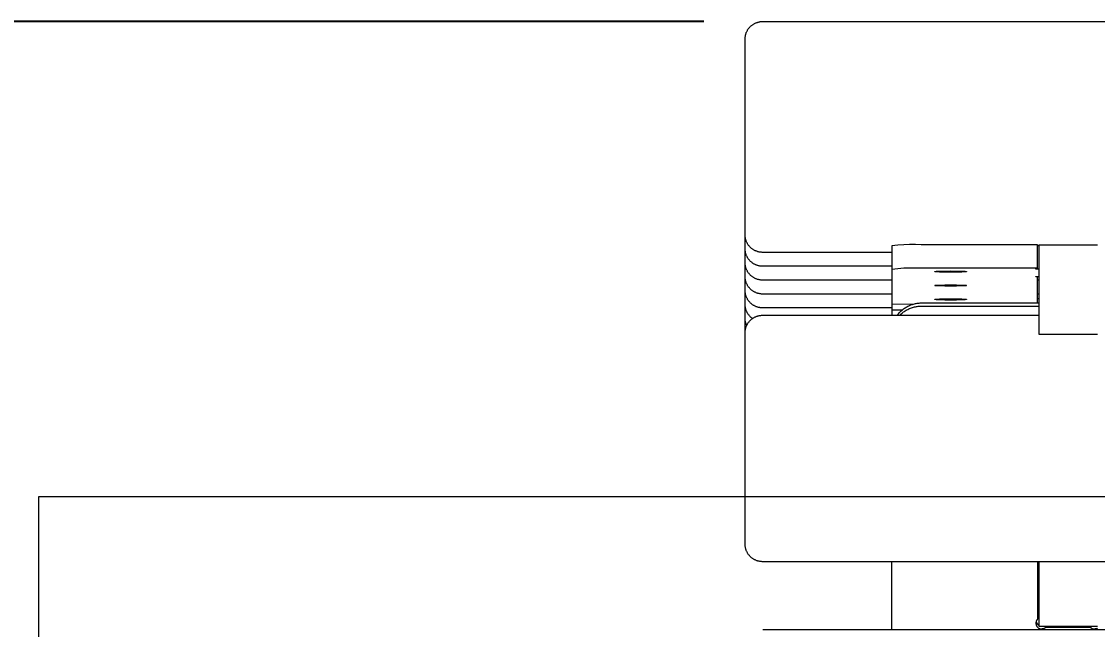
# Model space of a CAD drawing. Header units: millimetres. Extents: x -213 to 4577, y -424 to 2634.
# Drawn here: x 16 to 199.2, y 2530.7 to 2634.2 of the extents above; entities that cross this region are included whole.
import ezdxf

# ---------------------------------------------------------------- set-up
doc = ezdxf.new("R2010")
doc.units = ezdxf.units.MM
doc.layers.add('ZANO_R', color=7, linetype='Continuous', lineweight=0)
doc.layers.add('ZANO_W', color=1, linetype='Continuous', lineweight=0)
doc.styles.add('Arial', font='arial.ttf')
doc.styles.get("Standard").update_dxf_attribs({"font": 'ARIALUNI.TTF'})
doc.dimstyles.new('pl i ang', dxfattribs={"dimtxt": 50, "dimasz": 50, "dimexe": 1.25, "dimexo": 0.625, "dimgap": 10, "dimtad": 1, "dimtoh": 1, "dimtxsty": 'Standard', "dimcen": 2.5, "dimclrd": 1, "dimclre": 1, "dimclrt": 1, "dimadec": 0, "dimazin": 0, "dimtfac": 1, "dimtmove": 0, "dimatfit": 3, "dimfxl": 1, "dimarcsym": 1})

# ---------------------------------------------------------------- blocks, each defined once
blk = doc.blocks.new('*D432')
at = {"layer": 'ZANO_W', "color": 1, "lineweight": -2}
for p, q in [((132.17, 2634.21), (-47.8, 2634.21)), ((-37.8, 2594.21), (-37.8, 2475.17)), ((132.17, 2435.17), (-47.8, 2435.17))]:
    blk.add_line(p, q, dxfattribs=at)
at = {"layer": 'ZANO_W', "color": 1}
for points in [[(-31.14, 2594.21), (-44.47, 2594.21), (-37.8, 2634.21)], [(-44.47, 2475.17), (-31.14, 2475.17), (-37.8, 2435.17)]]:
    blk.add_solid(points, dxfattribs=at)
at = {"layer": 'ZANO_W', "color": 1, "insert": (-68.23, 2534.69), "char_height": 40, "attachment_point": 5, "rotation": 90, "style": 'Arial'}
blk.add_mtext('199', dxfattribs=at)

msp = doc.modelspace()

# ---------------------------------------------------------------- linework, layer by layer
at = {"layer": 'ZANO_R'}
for p, q in [((141.26, 2634.07), (141.36, 2634.1)), ((141.36, 2634.1), (141.46, 2634.13)), ((141.46, 2634.13), (141.56, 2634.15)), ((141.56, 2634.15), (141.66, 2634.17)), ((141.66, 2634.17), (141.76, 2634.19)), ((141.76, 2634.19), (141.87, 2634.2)), ((141.87, 2634.2), (141.97, 2634.21)), ((141.97, 2634.21), (142.07, 2634.21)), ((142.07, 2634.21), (142.17, 2634.21)), ((142.17, 2634.21), (1936.17, 2634.21)), ((139.35, 2632.22), (139.38, 2632.32)), ((139.38, 2632.32), (139.42, 2632.41)), ((139.42, 2632.41), (139.46, 2632.5)), ((139.46, 2632.5), (139.51, 2632.59)), ((139.51, 2632.59), (139.56, 2632.68)), ((139.56, 2632.68), (139.61, 2632.77)), ((139.61, 2632.77), (139.66, 2632.86)), ((139.66, 2632.86), (139.72, 2632.94)), ((139.72, 2632.94), (139.78, 2633.03)), ((139.78, 2633.03), (139.84, 2633.11)), ((139.84, 2633.11), (139.91, 2633.19)), ((139.91, 2633.19), (139.98, 2633.26)), ((139.98, 2633.26), (140.05, 2633.34)), ((140.05, 2633.34), (140.12, 2633.41)), ((140.12, 2633.41), (140.2, 2633.48)), ((140.2, 2633.48), (140.28, 2633.54)), ((140.28, 2633.54), (140.36, 2633.6)), ((140.36, 2633.6), (140.44, 2633.67)), ((140.44, 2633.67), (140.53, 2633.72)), ((140.53, 2633.72), (140.61, 2633.78)), ((140.61, 2633.78), (140.7, 2633.83)), ((140.7, 2633.83), (140.79, 2633.88)), ((140.79, 2633.88), (140.88, 2633.92)), ((140.88, 2633.92), (140.98, 2633.97)), ((140.98, 2633.97), (141.07, 2634.01)), ((141.07, 2634.01), (141.17, 2634.04)), ((141.17, 2634.04), (141.26, 2634.07)), ((139.17, 2631.32), (139.18, 2631.42)), ((139.17, 2631.21), (139.17, 2631.32)), ((139.17, 2599.24), (139.17, 2631.21)), ((139.18, 2631.42), (139.19, 2631.52)), ((139.19, 2631.52), (139.2, 2631.62)), ((139.2, 2631.62), (139.22, 2631.72)), ((139.22, 2631.72), (139.23, 2631.82)), ((139.23, 2631.82), (139.26, 2631.92)), ((139.26, 2631.92), (139.28, 2632.02)), ((139.28, 2632.02), (139.31, 2632.12)), ((139.31, 2632.12), (139.35, 2632.22)), ((139.17, 2597.89), (139.17, 2599.24)), ((139.17, 2596.88), (139.17, 2597.89)), ((139.17, 2597.79), (139.17, 2597.89)), ((139.18, 2597.69), (139.17, 2597.79)), ((139.19, 2597.59), (139.18, 2597.69)), ((139.2, 2597.48), (139.19, 2597.59)), ((139.22, 2597.38), (139.2, 2597.48)), ((139.17, 2595.53), (139.17, 2596.88)), ((139.23, 2597.28), (139.22, 2597.38)), ((139.26, 2597.18), (139.23, 2597.28)), ((139.28, 2597.08), (139.26, 2597.18)), ((139.31, 2596.98), (139.28, 2597.08)), ((139.35, 2596.89), (139.31, 2596.98)), ((139.38, 2596.79), (139.35, 2596.89)), ((139.42, 2596.7), (139.38, 2596.79)), ((139.46, 2596.6), (139.42, 2596.7)), ((139.51, 2596.51), (139.46, 2596.6)), ((139.56, 2596.42), (139.51, 2596.51)), ((139.61, 2596.33), (139.56, 2596.42)), ((139.66, 2596.25), (139.61, 2596.33)), ((139.72, 2596.16), (139.66, 2596.25)), ((139.78, 2596.08), (139.72, 2596.16)), ((139.84, 2596), (139.78, 2596.08)), ((139.91, 2595.92), (139.84, 2596)), ((139.98, 2595.84), (139.91, 2595.92)), ((140.05, 2595.77), (139.98, 2595.84)), ((140.12, 2595.7), (140.05, 2595.77)), ((140.2, 2595.63), (140.12, 2595.7)), ((140.28, 2595.56), (140.2, 2595.63)), ((165.17, 2596.1), (164.17, 2595.99)), ((164.17, 2595.99), (164.17, 2592)), ((166.17, 2596.18), (165.17, 2596.1)), ((167.17, 2596.22), (166.17, 2596.18)), ((168.17, 2596.23), (167.17, 2596.22)), ((169.17, 2596.2), (168.17, 2596.23)), ((188.97, 2596.2), (169.17, 2596.2)), ((188.97, 2592.21), (188.97, 2596.2)), ((189.17, 2596.02), (188.97, 2596.03)), ((189.17, 2596.2), (189.17, 2583.59)), ((189.17, 2596.2), (199.17, 2596.2)), ((139.17, 2594.51), (139.17, 2595.53)), ((139.17, 2595.42), (139.17, 2595.53)), ((139.18, 2595.32), (139.17, 2595.42)), ((139.17, 2593.16), (139.17, 2594.51)), ((139.19, 2595.22), (139.18, 2595.32)), ((139.2, 2595.12), (139.19, 2595.22)), ((139.22, 2595.02), (139.2, 2595.12)), ((139.23, 2594.92), (139.22, 2595.02)), ((139.26, 2594.82), (139.23, 2594.92)), ((139.28, 2594.72), (139.26, 2594.82)), ((139.31, 2594.62), (139.28, 2594.72)), ((139.35, 2594.52), (139.31, 2594.62)), ((139.38, 2594.43), (139.35, 2594.52)), ((139.42, 2594.33), (139.38, 2594.43)), ((139.46, 2594.24), (139.42, 2594.33)), ((139.51, 2594.15), (139.46, 2594.24)), ((139.56, 2594.06), (139.51, 2594.15)), ((139.61, 2593.97), (139.56, 2594.06)), ((139.66, 2593.88), (139.61, 2593.97)), ((139.72, 2593.8), (139.66, 2593.88)), ((139.78, 2593.71), (139.72, 2593.8)), ((140.36, 2595.5), (140.28, 2595.56)), ((140.44, 2595.44), (140.36, 2595.5)), ((140.53, 2595.38), (140.44, 2595.44)), ((140.61, 2595.33), (140.53, 2595.38)), ((140.7, 2595.28), (140.61, 2595.33)), ((140.79, 2595.23), (140.7, 2595.28)), ((140.88, 2595.18), (140.79, 2595.23)), ((140.98, 2595.14), (140.88, 2595.18)), ((141.07, 2595.1), (140.98, 2595.14)), ((141.17, 2595.07), (141.07, 2595.1)), ((141.26, 2595.03), (141.17, 2595.07)), ((141.36, 2595), (141.26, 2595.03)), ((141.46, 2594.98), (141.36, 2595)), ((141.56, 2594.95), (141.46, 2594.98)), ((141.66, 2594.94), (141.56, 2594.95)), ((141.76, 2594.92), (141.66, 2594.94)), ((141.87, 2594.91), (141.76, 2594.92)), ((141.97, 2594.9), (141.87, 2594.91)), ((142.07, 2594.89), (141.97, 2594.9)), ((142.17, 2594.89), (142.07, 2594.89)), ((164.17, 2594.89), (142.17, 2594.89)), ((139.17, 2592.15), (139.17, 2593.16)), ((139.17, 2593.06), (139.17, 2593.16)), ((139.18, 2592.96), (139.17, 2593.06)), ((139.17, 2590.8), (139.17, 2592.15)), ((139.19, 2592.86), (139.18, 2592.96)), ((139.2, 2592.75), (139.19, 2592.86)), ((139.22, 2592.65), (139.2, 2592.75)), ((139.23, 2592.55), (139.22, 2592.65)), ((139.26, 2592.45), (139.23, 2592.55)), ((139.28, 2592.35), (139.26, 2592.45)), ((139.31, 2592.25), (139.28, 2592.35)), ((139.35, 2592.16), (139.31, 2592.25)), ((139.38, 2592.06), (139.35, 2592.16)), ((139.42, 2591.97), (139.38, 2592.06)), ((139.46, 2591.87), (139.42, 2591.97)), ((139.84, 2593.63), (139.78, 2593.71)), ((139.91, 2593.56), (139.84, 2593.63)), ((139.98, 2593.48), (139.91, 2593.56)), ((140.05, 2593.41), (139.98, 2593.48)), ((140.12, 2593.33), (140.05, 2593.41)), ((140.2, 2593.27), (140.12, 2593.33)), ((140.28, 2593.2), (140.2, 2593.27)), ((140.36, 2593.14), (140.28, 2593.2)), ((140.44, 2593.08), (140.36, 2593.14)), ((140.53, 2593.02), (140.44, 2593.08)), ((140.61, 2592.96), (140.53, 2593.02)), ((140.7, 2592.91), (140.61, 2592.96)), ((140.79, 2592.86), (140.7, 2592.91)), ((140.88, 2592.82), (140.79, 2592.86)), ((140.98, 2592.78), (140.88, 2592.82)), ((141.07, 2592.74), (140.98, 2592.78)), ((141.17, 2592.7), (141.07, 2592.74)), ((141.26, 2592.67), (141.17, 2592.7)), ((141.36, 2592.64), (141.26, 2592.67)), ((141.46, 2592.61), (141.36, 2592.64)), ((141.56, 2592.59), (141.46, 2592.61)), ((141.66, 2592.57), (141.56, 2592.59)), ((141.76, 2592.56), (141.66, 2592.57)), ((141.87, 2592.54), (141.76, 2592.56)), ((141.97, 2592.53), (141.87, 2592.54)), ((142.07, 2592.53), (141.97, 2592.53)), ((142.17, 2592.53), (142.07, 2592.53)), ((164.17, 2592.53), (142.17, 2592.53)), ((165.17, 2592.11), (164.17, 2592)), ((164.17, 2592), (164.17, 2586.12)), ((166.17, 2592.18), (165.17, 2592.11)), ((167.17, 2592.22), (166.17, 2592.18)), ((168.17, 2592.23), (167.17, 2592.22)), ((169.17, 2592.21), (168.17, 2592.23)), ((188.97, 2592.21), (169.17, 2592.21)), ((188.68, 2592.05), (188.68, 2592.06)), ((188.68, 2592.06), (188.68, 2592.06)), ((188.68, 2592.06), (188.68, 2592.06)), ((188.68, 2592.06), (188.68, 2592.06)), ((188.68, 2592.06), (188.68, 2592.06)), ((188.68, 2592.06), (188.68, 2592.06)), ((188.68, 2592.06), (188.68, 2592.06)), ((188.68, 2592.06), (188.68, 2592.06)), ((188.68, 2592.06), (188.68, 2592.06)), ((188.68, 2592.06), (188.68, 2592.06)), ((188.68, 2592.06), (188.68, 2592.06)), ((188.68, 2592.06), (188.68, 2592.06)), ((188.68, 2592.06), (188.68, 2592.06)), ((188.68, 2592.06), (188.68, 2592.06)), ((188.68, 2592.06), (188.68, 2592.06)), ((188.68, 2592.06), (188.68, 2592.06)), ((188.68, 2592.06), (188.68, 2592.06)), ((188.68, 2592.06), (188.68, 2592.06)), ((188.68, 2592.06), (188.68, 2592.06)), ((188.68, 2592.06), (188.68, 2592.06)), ((188.68, 2592.06), (188.68, 2592.06)), ((188.68, 2592.06), (188.68, 2592.06)), ((188.68, 2592.06), (188.68, 2592.06)), ((188.68, 2592.06), (188.68, 2592.06)), ((188.68, 2592.06), (188.68, 2592.06)), ((188.68, 2592.06), (188.68, 2592.06)), ((188.68, 2592.06), (188.68, 2592.06)), ((188.68, 2592.06), (188.68, 2592.06)), ((188.68, 2592.06), (188.68, 2592.06)), ((188.68, 2592.06), (188.68, 2592.06)), ((188.68, 2592.06), (188.68, 2592.06)), ((188.68, 2592.06), (188.68, 2592.06)), ((188.68, 2592.06), (188.68, 2592.06)), ((188.68, 2592.06), (188.68, 2592.06)), ((188.68, 2592.06), (188.69, 2592.06)), ((188.69, 2592.05), (188.68, 2592.05)), ((188.69, 2592.06), (188.69, 2592.07)), ((188.69, 2592.07), (188.69, 2592.07)), ((188.69, 2592.07), (188.69, 2592.07)), ((188.69, 2592.07), (188.7, 2592.07)), ((188.69, 2592.06), (188.69, 2592.06)), ((188.7, 2592.05), (188.69, 2592.05)), ((188.69, 2592.05), (188.69, 2592.05)), ((188.69, 2592.05), (188.69, 2592.05)), ((188.69, 2592.05), (188.69, 2592.05)), ((188.69, 2592.05), (188.69, 2592.05)), ((188.7, 2592.07), (188.7, 2592.07)), ((188.7, 2592.07), (188.71, 2592.07)), ((188.71, 2592.05), (188.7, 2592.05)), ((188.7, 2592.05), (188.7, 2592.05)), ((188.71, 2592.07), (188.71, 2592.07)), ((188.71, 2592.07), (188.73, 2592.07)), ((188.73, 2592.05), (188.71, 2592.05)), ((188.71, 2592.05), (188.71, 2592.05)), ((188.73, 2592.07), (188.76, 2592.08)), ((188.76, 2592.04), (188.73, 2592.05)), ((188.76, 2592.08), (188.8, 2592.08)), ((188.8, 2592.04), (188.76, 2592.04)), ((188.8, 2592.08), (188.97, 2592.09)), ((188.97, 2592.03), (188.8, 2592.04)), ((188.97, 2592.09), (188.97, 2592.21)), ((189.17, 2592.02), (188.97, 2592.03)), ((139.17, 2589.78), (139.17, 2590.8)), ((139.17, 2590.7), (139.17, 2590.8)), ((139.18, 2590.59), (139.17, 2590.7)), ((139.19, 2590.49), (139.18, 2590.59)), ((139.2, 2590.39), (139.19, 2590.49)), ((139.22, 2590.29), (139.2, 2590.39)), ((139.23, 2590.19), (139.22, 2590.29)), ((139.26, 2590.09), (139.23, 2590.19)), ((139.51, 2591.78), (139.46, 2591.87)), ((139.56, 2591.69), (139.51, 2591.78)), ((139.61, 2591.6), (139.56, 2591.69)), ((139.66, 2591.52), (139.61, 2591.6)), ((139.72, 2591.43), (139.66, 2591.52)), ((139.78, 2591.35), (139.72, 2591.43)), ((139.84, 2591.27), (139.78, 2591.35)), ((139.91, 2591.19), (139.84, 2591.27)), ((139.98, 2591.11), (139.91, 2591.19)), ((140.05, 2591.04), (139.98, 2591.11)), ((140.12, 2590.97), (140.05, 2591.04)), ((140.2, 2590.9), (140.12, 2590.97)), ((140.28, 2590.84), (140.2, 2590.9)), ((140.36, 2590.77), (140.28, 2590.84)), ((140.44, 2590.71), (140.36, 2590.77)), ((140.53, 2590.65), (140.44, 2590.71)), ((140.61, 2590.6), (140.53, 2590.65)), ((140.7, 2590.55), (140.61, 2590.6)), ((140.79, 2590.5), (140.7, 2590.55)), ((140.88, 2590.45), (140.79, 2590.5)), ((140.98, 2590.41), (140.88, 2590.45)), ((141.07, 2590.37), (140.98, 2590.41)), ((141.17, 2590.34), (141.07, 2590.37)), ((141.26, 2590.3), (141.17, 2590.34)), ((141.36, 2590.27), (141.26, 2590.3)), ((141.46, 2590.25), (141.36, 2590.27)), ((141.56, 2590.23), (141.46, 2590.25)), ((141.66, 2590.21), (141.56, 2590.23)), ((141.76, 2590.19), (141.66, 2590.21)), ((141.87, 2590.18), (141.76, 2590.19)), ((141.97, 2590.17), (141.87, 2590.18)), ((142.07, 2590.16), (141.97, 2590.17)), ((142.17, 2590.16), (142.07, 2590.16)), ((164.17, 2590.16), (142.17, 2590.16)), ((171.47, 2591.61), (171.47, 2591.62)), ((171.47, 2591.62), (171.47, 2591.62)), ((171.47, 2591.62), (171.47, 2591.62)), ((171.47, 2591.62), (171.47, 2591.62)), ((171.47, 2591.62), (171.47, 2591.62)), ((171.47, 2591.62), (171.47, 2591.62)), ((171.47, 2591.62), (171.47, 2591.62)), ((171.47, 2591.62), (171.47, 2591.62)), ((171.47, 2591.62), (171.47, 2591.62)), ((171.47, 2591.62), (171.47, 2591.62)), ((171.47, 2591.62), (171.48, 2591.62)), ((171.48, 2591.61), (171.47, 2591.61)), ((171.47, 2591.61), (171.47, 2591.61)), ((171.47, 2591.61), (171.47, 2591.61)), ((171.47, 2591.61), (171.47, 2591.61)), ((171.47, 2591.61), (171.47, 2591.61)), ((171.47, 2591.61), (171.47, 2591.61)), ((171.47, 2591.61), (171.47, 2591.61)), ((171.48, 2591.62), (171.48, 2591.63)), ((171.48, 2591.63), (171.48, 2591.63)), ((171.48, 2591.63), (171.48, 2591.63)), ((171.48, 2591.63), (171.49, 2591.63)), ((171.48, 2591.62), (171.48, 2591.62)), ((171.48, 2591.62), (171.48, 2591.62)), ((171.48, 2591.62), (171.48, 2591.62)), ((171.48, 2591.62), (171.48, 2591.62)), ((171.48, 2591.62), (171.48, 2591.62)), ((171.48, 2591.6), (171.48, 2591.61)), ((171.48, 2591.61), (171.48, 2591.61)), ((171.48, 2591.61), (171.48, 2591.61)), ((171.48, 2591.61), (171.48, 2591.61)), ((171.48, 2591.61), (171.48, 2591.61)), ((171.48, 2591.61), (171.48, 2591.61)), ((171.48, 2591.61), (171.48, 2591.61)), ((171.48, 2591.61), (171.48, 2591.61)), ((171.49, 2591.6), (171.48, 2591.6)), ((171.49, 2591.63), (171.49, 2591.63)), ((171.49, 2591.63), (171.49, 2591.63)), ((171.49, 2591.63), (171.49, 2591.63)), ((171.49, 2591.63), (171.5, 2591.63)), ((171.5, 2591.6), (171.49, 2591.6)), ((171.49, 2591.6), (171.49, 2591.6)), ((171.49, 2591.6), (171.49, 2591.6)), ((171.49, 2591.6), (171.49, 2591.6)), ((171.5, 2591.63), (171.5, 2591.63)), ((171.5, 2591.63), (171.51, 2591.63)), ((171.51, 2591.6), (171.5, 2591.6)), ((171.5, 2591.6), (171.5, 2591.6)), ((171.51, 2591.63), (171.52, 2591.64)), ((171.52, 2591.6), (171.51, 2591.6)), ((171.52, 2591.64), (171.53, 2591.64)), ((171.53, 2591.59), (171.52, 2591.6)), ((171.53, 2591.64), (171.54, 2591.64)), ((171.54, 2591.59), (171.53, 2591.59)), ((171.54, 2591.64), (171.58, 2591.65)), ((171.58, 2591.58), (171.54, 2591.59)), ((171.58, 2591.65), (171.62, 2591.65)), ((171.62, 2591.58), (171.58, 2591.58)), ((171.62, 2591.65), (171.66, 2591.66)), ((171.66, 2591.57), (171.62, 2591.58)), ((171.66, 2591.66), (171.77, 2591.67)), ((171.77, 2591.56), (171.66, 2591.57)), ((171.77, 2591.67), (171.91, 2591.68)), ((171.91, 2591.55), (171.77, 2591.56)), ((171.91, 2591.68), (172.26, 2591.7)), ((172.26, 2591.54), (171.91, 2591.55)), ((172.26, 2591.7), (173.18, 2591.72)), ((173.18, 2591.51), (172.26, 2591.54)), ((173.18, 2591.72), (174.17, 2591.73)), ((174.17, 2591.5), (173.18, 2591.51)), ((174.17, 2591.73), (175.17, 2591.72)), ((175.17, 2591.51), (174.17, 2591.5)), ((175.17, 2591.72), (176.08, 2591.7)), ((176.08, 2591.54), (175.17, 2591.51)), ((176.08, 2591.7), (176.43, 2591.68)), ((176.43, 2591.55), (176.08, 2591.54)), ((176.43, 2591.68), (176.57, 2591.67)), ((176.57, 2591.56), (176.43, 2591.55)), ((176.57, 2591.67), (176.68, 2591.66)), ((176.68, 2591.57), (176.57, 2591.56)), ((176.68, 2591.66), (176.73, 2591.65)), ((176.73, 2591.58), (176.68, 2591.57)), ((176.73, 2591.65), (176.77, 2591.65)), ((176.77, 2591.58), (176.73, 2591.58)), ((176.77, 2591.65), (176.8, 2591.64)), ((176.8, 2591.59), (176.77, 2591.58)), ((176.8, 2591.64), (176.81, 2591.64)), ((176.81, 2591.59), (176.8, 2591.59)), ((176.81, 2591.64), (176.83, 2591.64)), ((176.83, 2591.6), (176.81, 2591.59)), ((176.83, 2591.64), (176.84, 2591.63)), ((176.84, 2591.6), (176.83, 2591.6)), ((176.84, 2591.63), (176.84, 2591.63)), ((176.84, 2591.63), (176.85, 2591.63)), ((176.85, 2591.6), (176.84, 2591.6)), ((176.84, 2591.6), (176.84, 2591.6)), ((176.85, 2591.63), (176.85, 2591.63)), ((176.85, 2591.63), (176.85, 2591.63)), ((176.85, 2591.63), (176.86, 2591.63)), ((176.86, 2591.6), (176.85, 2591.6)), ((176.85, 2591.6), (176.85, 2591.6)), ((176.85, 2591.6), (176.85, 2591.6)), ((176.86, 2591.63), (176.86, 2591.63)), ((176.86, 2591.63), (176.86, 2591.63)), ((176.86, 2591.63), (176.86, 2591.63)), ((176.86, 2591.63), (176.86, 2591.63)), ((176.86, 2591.63), (176.86, 2591.62)), ((176.86, 2591.62), (176.86, 2591.62)), ((176.86, 2591.62), (176.87, 2591.62)), ((176.87, 2591.61), (176.86, 2591.61)), ((176.86, 2591.61), (176.86, 2591.61)), ((176.86, 2591.61), (176.86, 2591.61)), ((176.86, 2591.61), (176.86, 2591.61)), ((176.86, 2591.61), (176.86, 2591.6)), ((176.86, 2591.6), (176.86, 2591.6)), ((176.86, 2591.6), (176.86, 2591.6)), ((176.87, 2591.62), (176.87, 2591.62)), ((176.87, 2591.62), (176.87, 2591.62)), ((176.87, 2591.62), (176.87, 2591.62)), ((176.87, 2591.62), (176.87, 2591.62)), ((176.87, 2591.62), (176.87, 2591.62)), ((176.87, 2591.62), (176.87, 2591.62)), ((176.87, 2591.62), (176.87, 2591.62)), ((176.87, 2591.62), (176.87, 2591.62)), ((176.87, 2591.62), (176.87, 2591.62)), ((176.87, 2591.62), (176.87, 2591.62)), ((176.87, 2591.62), (176.87, 2591.62)), ((176.87, 2591.62), (176.87, 2591.62)), ((176.87, 2591.62), (176.87, 2591.62)), ((176.87, 2591.62), (176.87, 2591.61)), ((176.87, 2591.61), (176.87, 2591.61)), ((176.87, 2591.61), (176.87, 2591.61)), ((176.87, 2591.61), (176.87, 2591.61)), ((176.87, 2591.61), (176.87, 2591.61)), ((176.87, 2591.61), (176.87, 2591.61)), ((176.87, 2591.61), (176.87, 2591.61)), ((176.87, 2591.61), (176.87, 2591.61)), ((176.87, 2591.61), (176.87, 2591.61)), ((176.87, 2591.61), (176.87, 2591.61)), ((176.87, 2591.61), (176.87, 2591.61)), ((188.69, 2590.75), (188.68, 2590.75)), ((188.68, 2590.75), (188.68, 2590.75)), ((188.68, 2590.75), (188.68, 2590.75)), ((188.68, 2590.75), (188.68, 2590.75)), ((188.68, 2590.75), (188.68, 2590.75)), ((188.68, 2590.75), (188.68, 2590.75)), ((188.68, 2590.75), (188.68, 2590.75)), ((188.68, 2590.75), (188.68, 2590.75)), ((188.68, 2590.75), (188.68, 2590.75)), ((188.68, 2590.75), (188.68, 2590.75)), ((188.68, 2590.75), (188.68, 2590.75)), ((188.68, 2590.75), (188.68, 2590.75)), ((188.68, 2590.75), (188.68, 2590.75)), ((188.68, 2590.75), (188.68, 2590.75)), ((188.68, 2590.75), (188.68, 2590.75)), ((188.68, 2590.75), (188.68, 2590.75)), ((188.68, 2590.75), (188.68, 2590.75)), ((188.68, 2590.75), (188.68, 2590.75)), ((188.68, 2590.75), (188.68, 2590.75)), ((188.68, 2590.75), (188.68, 2590.75)), ((188.68, 2590.75), (188.68, 2590.75)), ((188.68, 2590.75), (188.68, 2590.75)), ((188.68, 2590.75), (188.68, 2590.75)), ((188.68, 2590.75), (188.68, 2590.75)), ((188.68, 2590.75), (188.68, 2590.75)), ((188.68, 2590.75), (188.68, 2590.75)), ((188.68, 2590.75), (188.68, 2590.75)), ((188.68, 2590.75), (188.68, 2590.75)), ((188.68, 2590.75), (188.68, 2590.75)), ((188.68, 2590.75), (188.68, 2590.75)), ((188.68, 2590.75), (188.68, 2590.75)), ((188.68, 2590.75), (188.68, 2590.75)), ((188.68, 2590.75), (188.68, 2590.75)), ((188.68, 2590.75), (188.68, 2590.75)), ((188.68, 2590.75), (188.68, 2590.75)), ((188.68, 2590.75), (188.68, 2590.75)), ((188.68, 2590.75), (188.68, 2590.75)), ((188.68, 2590.75), (188.68, 2590.75)), ((188.68, 2590.75), (188.68, 2590.75)), ((188.68, 2590.75), (188.68, 2590.75)), ((188.68, 2590.75), (188.68, 2590.75)), ((188.68, 2590.75), (188.68, 2590.75)), ((188.68, 2590.75), (188.68, 2590.75)), ((188.68, 2590.75), (188.68, 2590.75)), ((188.68, 2590.75), (188.69, 2590.75)), ((188.69, 2590.75), (188.69, 2590.76)), ((188.69, 2590.76), (188.69, 2590.76)), ((188.69, 2590.76), (188.69, 2590.76)), ((188.69, 2590.76), (188.69, 2590.76)), ((188.69, 2590.76), (188.69, 2590.76)), ((188.69, 2590.76), (188.7, 2590.76)), ((188.69, 2590.74), (188.69, 2590.75)), ((188.7, 2590.74), (188.69, 2590.74)), ((188.69, 2590.74), (188.69, 2590.74)), ((188.69, 2590.74), (188.69, 2590.74)), ((188.69, 2590.74), (188.69, 2590.74)), ((188.69, 2590.74), (188.69, 2590.74)), ((188.7, 2590.76), (188.7, 2590.76)), ((188.7, 2590.76), (188.71, 2590.76)), ((188.71, 2590.74), (188.7, 2590.74)), ((188.71, 2590.76), (188.72, 2590.76)), ((188.72, 2590.74), (188.71, 2590.74)), ((188.72, 2590.76), (188.73, 2590.76)), ((188.74, 2590.74), (188.72, 2590.74)), ((188.73, 2590.76), (188.76, 2590.77)), ((188.77, 2590.73), (188.74, 2590.74)), ((188.76, 2590.77), (189.17, 2590.79)), ((188.8, 2590.73), (188.77, 2590.73)), ((188.88, 2590.72), (188.8, 2590.73)), ((188.97, 2590.72), (188.88, 2590.72)), ((188.97, 2590.72), (188.97, 2590.78)), ((188.97, 2586.27), (188.97, 2590.72)), ((189.17, 2590.16), (188.97, 2590.16)), ((139.17, 2588.43), (139.17, 2589.78)), ((139.17, 2587.42), (139.17, 2588.43)), ((139.17, 2588.33), (139.17, 2588.43)), ((139.18, 2588.23), (139.17, 2588.33)), ((139.28, 2589.99), (139.26, 2590.09)), ((139.31, 2589.89), (139.28, 2589.99)), ((139.35, 2589.79), (139.31, 2589.89)), ((139.38, 2589.7), (139.35, 2589.79)), ((139.42, 2589.6), (139.38, 2589.7)), ((139.46, 2589.51), (139.42, 2589.6)), ((139.51, 2589.42), (139.46, 2589.51)), ((139.56, 2589.33), (139.51, 2589.42)), ((139.61, 2589.24), (139.56, 2589.33)), ((139.66, 2589.15), (139.61, 2589.24)), ((139.72, 2589.07), (139.66, 2589.15)), ((139.78, 2588.98), (139.72, 2589.07)), ((139.84, 2588.9), (139.78, 2588.98)), ((139.91, 2588.83), (139.84, 2588.9)), ((139.98, 2588.75), (139.91, 2588.83)), ((140.05, 2588.68), (139.98, 2588.75)), ((140.12, 2588.61), (140.05, 2588.68)), ((140.2, 2588.54), (140.12, 2588.61)), ((140.28, 2588.47), (140.2, 2588.54)), ((140.36, 2588.41), (140.28, 2588.47)), ((140.44, 2588.35), (140.36, 2588.41)), ((140.53, 2588.29), (140.44, 2588.35)), ((171.47, 2589.25), (171.47, 2589.26)), ((171.47, 2589.26), (171.47, 2589.26)), ((171.47, 2589.26), (171.48, 2589.26)), ((171.48, 2589.25), (171.47, 2589.25)), ((171.47, 2589.25), (171.47, 2589.25)), ((171.47, 2589.25), (171.47, 2589.25)), ((171.47, 2589.25), (171.47, 2589.25)), ((171.47, 2589.25), (171.47, 2589.25)), ((171.47, 2589.25), (171.47, 2589.25)), ((171.47, 2589.25), (171.47, 2589.25)), ((171.47, 2589.25), (171.47, 2589.25)), ((171.47, 2589.25), (171.47, 2589.25)), ((171.47, 2589.25), (171.47, 2589.25)), ((171.47, 2589.25), (171.47, 2589.25)), ((171.47, 2589.25), (171.47, 2589.25)), ((171.47, 2589.25), (171.47, 2589.25)), ((171.47, 2589.25), (171.47, 2589.25)), ((171.47, 2589.25), (171.47, 2589.25)), ((171.48, 2589.26), (171.48, 2589.26)), ((171.48, 2589.26), (171.48, 2589.26)), ((171.48, 2589.26), (171.48, 2589.26)), ((171.48, 2589.26), (171.48, 2589.26)), ((171.48, 2589.26), (171.48, 2589.26)), ((171.48, 2589.26), (171.48, 2589.26)), ((171.48, 2589.26), (171.48, 2589.26)), ((171.48, 2589.26), (171.48, 2589.26)), ((171.48, 2589.26), (171.49, 2589.26)), ((171.48, 2589.24), (171.48, 2589.25)), ((171.49, 2589.24), (171.48, 2589.24)), ((171.48, 2589.24), (171.48, 2589.24)), ((171.48, 2589.24), (171.48, 2589.24)), ((171.48, 2589.24), (171.48, 2589.24)), ((171.48, 2589.24), (171.48, 2589.24)), ((171.48, 2589.24), (171.48, 2589.24)), ((171.48, 2589.24), (171.48, 2589.24)), ((171.48, 2589.24), (171.48, 2589.24)), ((171.49, 2589.26), (171.49, 2589.27)), ((171.49, 2589.27), (171.5, 2589.27)), ((171.49, 2589.26), (171.49, 2589.26)), ((171.49, 2589.26), (171.49, 2589.26)), ((171.5, 2589.24), (171.49, 2589.24)), ((171.49, 2589.24), (171.49, 2589.24)), ((171.49, 2589.24), (171.49, 2589.24)), ((171.49, 2589.24), (171.49, 2589.24)), ((171.5, 2589.27), (171.5, 2589.27)), ((171.5, 2589.27), (171.51, 2589.27)), ((171.5, 2589.23), (171.5, 2589.24)), ((171.51, 2589.23), (171.5, 2589.23)), ((171.51, 2589.27), (171.52, 2589.27)), ((171.52, 2589.23), (171.51, 2589.23)), ((171.52, 2589.27), (171.53, 2589.27)), ((171.53, 2589.23), (171.52, 2589.23)), ((171.53, 2589.27), (171.54, 2589.28)), ((171.54, 2589.23), (171.53, 2589.23)), ((171.54, 2589.28), (171.58, 2589.28)), ((171.58, 2589.22), (171.54, 2589.23)), ((171.58, 2589.28), (171.62, 2589.29)), ((171.62, 2589.21), (171.58, 2589.22)), ((171.62, 2589.29), (171.66, 2589.29)), ((171.66, 2589.21), (171.62, 2589.21)), ((171.66, 2589.29), (171.77, 2589.3)), ((171.77, 2589.2), (171.66, 2589.21)), ((171.77, 2589.3), (171.91, 2589.31)), ((171.91, 2589.19), (171.77, 2589.2)), ((171.91, 2589.31), (172.26, 2589.33)), ((172.26, 2589.17), (171.91, 2589.19)), ((172.26, 2589.33), (173.18, 2589.36)), ((173.18, 2589.15), (172.26, 2589.17)), ((173.18, 2589.36), (174.17, 2589.37)), ((174.17, 2589.14), (173.18, 2589.15)), ((174.17, 2589.37), (175.17, 2589.36)), ((175.17, 2589.15), (174.17, 2589.14)), ((175.17, 2589.36), (176.08, 2589.33)), ((176.08, 2589.17), (175.17, 2589.15)), ((176.08, 2589.33), (176.43, 2589.31)), ((176.43, 2589.19), (176.08, 2589.17)), ((176.43, 2589.31), (176.57, 2589.3)), ((176.57, 2589.2), (176.43, 2589.19)), ((176.57, 2589.3), (176.68, 2589.29)), ((176.68, 2589.21), (176.57, 2589.2)), ((176.68, 2589.29), (176.73, 2589.29)), ((176.73, 2589.21), (176.68, 2589.21)), ((176.73, 2589.29), (176.77, 2589.28)), ((176.77, 2589.22), (176.73, 2589.21)), ((176.77, 2589.28), (176.8, 2589.28)), ((176.8, 2589.23), (176.77, 2589.22)), ((176.8, 2589.28), (176.81, 2589.27)), ((176.81, 2589.23), (176.8, 2589.23)), ((176.81, 2589.27), (176.83, 2589.27)), ((176.83, 2589.23), (176.81, 2589.23)), ((176.83, 2589.27), (176.84, 2589.27)), ((176.84, 2589.23), (176.83, 2589.23)), ((176.84, 2589.27), (176.84, 2589.27)), ((176.84, 2589.27), (176.85, 2589.27)), ((176.85, 2589.24), (176.84, 2589.23)), ((176.84, 2589.23), (176.84, 2589.23)), ((176.85, 2589.27), (176.85, 2589.27)), ((176.85, 2589.27), (176.85, 2589.26)), ((176.85, 2589.26), (176.86, 2589.26)), ((176.86, 2589.24), (176.85, 2589.24)), ((176.85, 2589.24), (176.85, 2589.24)), ((176.85, 2589.24), (176.85, 2589.24)), ((176.86, 2589.26), (176.86, 2589.26)), ((176.86, 2589.26), (176.86, 2589.26)), ((176.86, 2589.26), (176.86, 2589.26)), ((176.86, 2589.26), (176.86, 2589.26)), ((176.86, 2589.26), (176.86, 2589.26)), ((176.86, 2589.26), (176.86, 2589.26)), ((176.86, 2589.26), (176.87, 2589.26)), ((176.87, 2589.24), (176.86, 2589.24)), ((176.86, 2589.24), (176.86, 2589.24)), ((176.86, 2589.24), (176.86, 2589.24)), ((176.86, 2589.24), (176.86, 2589.24)), ((176.86, 2589.24), (176.86, 2589.24)), ((176.86, 2589.24), (176.86, 2589.24)), ((176.86, 2589.24), (176.86, 2589.24)), ((176.87, 2589.26), (176.87, 2589.26)), ((176.87, 2589.26), (176.87, 2589.26)), ((176.87, 2589.26), (176.87, 2589.26)), ((176.87, 2589.26), (176.87, 2589.26)), ((176.87, 2589.26), (176.87, 2589.26)), ((176.87, 2589.26), (176.87, 2589.25)), ((176.87, 2589.25), (176.87, 2589.25)), ((176.87, 2589.25), (176.87, 2589.25)), ((176.87, 2589.25), (176.87, 2589.25)), ((176.87, 2589.25), (176.87, 2589.25)), ((176.87, 2589.25), (176.87, 2589.25)), ((176.87, 2589.25), (176.87, 2589.25)), ((176.87, 2589.25), (176.87, 2589.25)), ((176.87, 2589.25), (176.87, 2589.25)), ((176.87, 2589.25), (176.87, 2589.25)), ((176.87, 2589.25), (176.87, 2589.25)), ((176.87, 2589.25), (176.87, 2589.25)), ((176.87, 2589.25), (176.87, 2589.25)), ((176.87, 2589.25), (176.87, 2589.25)), ((176.87, 2589.25), (176.87, 2589.25)), ((176.87, 2589.25), (176.87, 2589.25)), ((176.87, 2589.25), (176.87, 2589.24)), ((176.87, 2589.24), (176.87, 2589.24)), ((176.87, 2589.24), (176.87, 2589.24)), ((139.17, 2586.07), (139.17, 2587.42)), ((139.19, 2588.13), (139.18, 2588.23)), ((139.2, 2588.02), (139.19, 2588.13)), ((139.22, 2587.92), (139.2, 2588.02)), ((139.23, 2587.82), (139.22, 2587.92)), ((139.26, 2587.72), (139.23, 2587.82)), ((139.28, 2587.62), (139.26, 2587.72)), ((139.31, 2587.53), (139.28, 2587.62)), ((139.35, 2587.43), (139.31, 2587.53)), ((139.38, 2587.33), (139.35, 2587.43)), ((139.42, 2587.24), (139.38, 2587.33)), ((139.46, 2587.14), (139.42, 2587.24)), ((139.51, 2587.05), (139.46, 2587.14)), ((139.56, 2586.96), (139.51, 2587.05)), ((139.61, 2586.87), (139.56, 2586.96)), ((139.66, 2586.79), (139.61, 2586.87)), ((139.72, 2586.7), (139.66, 2586.79)), ((139.78, 2586.62), (139.72, 2586.7)), ((139.84, 2586.54), (139.78, 2586.62)), ((139.91, 2586.46), (139.84, 2586.54)), ((140.61, 2588.23), (140.53, 2588.29)), ((140.7, 2588.18), (140.61, 2588.23)), ((140.79, 2588.13), (140.7, 2588.18)), ((140.88, 2588.09), (140.79, 2588.13)), ((140.98, 2588.05), (140.88, 2588.09)), ((141.07, 2588.01), (140.98, 2588.05)), ((141.17, 2587.97), (141.07, 2588.01)), ((141.26, 2587.94), (141.17, 2587.97)), ((141.36, 2587.91), (141.26, 2587.94)), ((141.46, 2587.88), (141.36, 2587.91)), ((141.56, 2587.86), (141.46, 2587.88)), ((141.66, 2587.84), (141.56, 2587.86)), ((141.76, 2587.83), (141.66, 2587.84)), ((141.87, 2587.81), (141.76, 2587.83)), ((141.97, 2587.8), (141.87, 2587.81)), ((142.07, 2587.8), (141.97, 2587.8)), ((142.17, 2587.8), (142.07, 2587.8)), ((164.17, 2587.8), (142.17, 2587.8)), ((171.47, 2586.88), (171.47, 2586.89)), ((171.47, 2586.89), (171.47, 2586.89)), ((171.47, 2586.89), (171.47, 2586.89)), ((171.47, 2586.89), (171.47, 2586.89)), ((171.47, 2586.89), (171.47, 2586.89)), ((171.47, 2586.89), (171.47, 2586.89)), ((171.47, 2586.89), (171.47, 2586.89)), ((171.47, 2586.89), (171.47, 2586.89)), ((171.47, 2586.89), (171.47, 2586.89)), ((171.47, 2586.89), (171.47, 2586.89)), ((171.47, 2586.89), (171.47, 2586.89)), ((171.47, 2586.89), (171.48, 2586.89)), ((171.48, 2586.88), (171.47, 2586.88)), ((171.47, 2586.88), (171.47, 2586.88)), ((171.47, 2586.88), (171.47, 2586.88)), ((171.47, 2586.88), (171.47, 2586.88)), ((171.47, 2586.88), (171.47, 2586.88)), ((171.47, 2586.88), (171.47, 2586.88)), ((171.48, 2586.89), (171.48, 2586.9)), ((171.48, 2586.9), (171.48, 2586.9)), ((171.48, 2586.9), (171.48, 2586.9)), ((171.48, 2586.9), (171.48, 2586.9)), ((171.48, 2586.9), (171.49, 2586.9)), ((171.48, 2586.89), (171.48, 2586.89)), ((171.48, 2586.89), (171.48, 2586.89)), ((171.48, 2586.89), (171.48, 2586.89)), ((171.48, 2586.89), (171.48, 2586.89)), ((171.49, 2586.87), (171.48, 2586.88)), ((171.48, 2586.88), (171.48, 2586.88)), ((171.48, 2586.88), (171.48, 2586.88)), ((171.48, 2586.88), (171.48, 2586.88)), ((171.48, 2586.88), (171.48, 2586.88)), ((171.48, 2586.88), (171.48, 2586.88)), ((171.48, 2586.88), (171.48, 2586.88)), ((171.48, 2586.88), (171.48, 2586.88)), ((171.48, 2586.88), (171.48, 2586.88)), ((171.49, 2586.9), (171.49, 2586.9)), ((171.49, 2586.9), (171.49, 2586.9)), ((171.49, 2586.9), (171.49, 2586.9)), ((171.49, 2586.9), (171.5, 2586.9)), ((171.5, 2586.87), (171.49, 2586.87)), ((171.49, 2586.87), (171.49, 2586.87)), ((171.49, 2586.87), (171.49, 2586.87)), ((171.49, 2586.87), (171.49, 2586.87)), ((171.5, 2586.9), (171.5, 2586.9)), ((171.5, 2586.9), (171.51, 2586.9)), ((171.51, 2586.87), (171.5, 2586.87)), ((171.5, 2586.87), (171.5, 2586.87)), ((171.51, 2586.9), (171.52, 2586.91)), ((171.52, 2586.87), (171.51, 2586.87)), ((171.52, 2586.91), (171.53, 2586.91)), ((171.53, 2586.86), (171.52, 2586.87)), ((171.53, 2586.91), (171.54, 2586.91)), ((171.54, 2586.86), (171.53, 2586.86)), ((171.54, 2586.91), (171.58, 2586.92)), ((171.58, 2586.85), (171.54, 2586.86)), ((171.58, 2586.92), (171.62, 2586.92)), ((171.62, 2586.85), (171.58, 2586.85)), ((171.62, 2586.92), (171.66, 2586.93)), ((171.66, 2586.84), (171.62, 2586.85)), ((171.66, 2586.93), (171.77, 2586.94)), ((171.77, 2586.83), (171.66, 2586.84)), ((171.77, 2586.94), (171.91, 2586.95)), ((171.91, 2586.82), (171.77, 2586.83)), ((171.91, 2586.95), (172.26, 2586.97)), ((172.26, 2586.81), (171.91, 2586.82)), ((172.26, 2586.97), (173.18, 2586.99)), ((173.18, 2586.78), (172.26, 2586.81)), ((173.18, 2586.99), (174.17, 2587)), ((174.17, 2586.77), (173.18, 2586.78)), ((174.17, 2587), (175.17, 2586.99)), ((175.17, 2586.78), (174.17, 2586.77)), ((175.17, 2586.99), (176.08, 2586.97)), ((176.08, 2586.81), (175.17, 2586.78)), ((176.08, 2586.97), (176.43, 2586.95)), ((176.43, 2586.82), (176.08, 2586.81)), ((176.43, 2586.95), (176.57, 2586.94)), ((176.57, 2586.83), (176.43, 2586.82)), ((176.57, 2586.94), (176.68, 2586.93)), ((176.68, 2586.84), (176.57, 2586.83)), ((176.68, 2586.93), (176.73, 2586.92)), ((176.73, 2586.85), (176.68, 2586.84)), ((176.73, 2586.92), (176.77, 2586.92)), ((176.77, 2586.85), (176.73, 2586.85)), ((176.77, 2586.92), (176.8, 2586.91)), ((176.8, 2586.86), (176.77, 2586.85)), ((176.8, 2586.91), (176.81, 2586.91)), ((176.81, 2586.86), (176.8, 2586.86)), ((176.81, 2586.91), (176.83, 2586.91)), ((176.83, 2586.87), (176.81, 2586.86)), ((176.83, 2586.91), (176.84, 2586.9)), ((176.84, 2586.87), (176.83, 2586.87)), ((176.84, 2586.9), (176.84, 2586.9)), ((176.84, 2586.9), (176.85, 2586.9)), ((176.85, 2586.87), (176.84, 2586.87)), ((176.84, 2586.87), (176.84, 2586.87)), ((176.85, 2586.9), (176.85, 2586.9)), ((176.85, 2586.9), (176.85, 2586.9)), ((176.85, 2586.9), (176.86, 2586.9)), ((176.86, 2586.87), (176.85, 2586.87)), ((176.85, 2586.87), (176.85, 2586.87)), ((176.85, 2586.87), (176.85, 2586.87)), ((176.86, 2586.9), (176.86, 2586.9)), ((176.86, 2586.9), (176.86, 2586.9)), ((176.86, 2586.9), (176.86, 2586.9)), ((176.86, 2586.9), (176.86, 2586.9)), ((176.86, 2586.9), (176.86, 2586.9)), ((176.86, 2586.9), (176.86, 2586.89)), ((176.86, 2586.89), (176.87, 2586.89)), ((176.87, 2586.88), (176.86, 2586.88)), ((176.86, 2586.88), (176.86, 2586.88)), ((176.86, 2586.88), (176.86, 2586.88)), ((176.86, 2586.88), (176.86, 2586.88)), ((176.86, 2586.88), (176.86, 2586.88)), ((176.86, 2586.88), (176.86, 2586.87)), ((176.86, 2586.87), (176.86, 2586.87)), ((176.87, 2586.89), (176.87, 2586.89)), ((176.87, 2586.89), (176.87, 2586.89)), ((176.87, 2586.89), (176.87, 2586.89)), ((176.87, 2586.89), (176.87, 2586.89)), ((176.87, 2586.89), (176.87, 2586.89)), ((176.87, 2586.89), (176.87, 2586.89)), ((176.87, 2586.89), (176.87, 2586.89)), ((176.87, 2586.89), (176.87, 2586.89)), ((176.87, 2586.89), (176.87, 2586.89)), ((176.87, 2586.89), (176.87, 2586.89)), ((176.87, 2586.89), (176.87, 2586.89)), ((176.87, 2586.89), (176.87, 2586.89)), ((176.87, 2586.89), (176.87, 2586.89)), ((176.87, 2586.89), (176.87, 2586.89)), ((176.87, 2586.89), (176.87, 2586.88)), ((176.87, 2586.88), (176.87, 2586.88)), ((176.87, 2586.88), (176.87, 2586.88)), ((176.87, 2586.88), (176.87, 2586.88)), ((176.87, 2586.88), (176.87, 2586.88)), ((176.87, 2586.88), (176.87, 2586.88)), ((176.87, 2586.88), (176.87, 2586.88)), ((176.87, 2586.88), (176.87, 2586.88)), ((176.87, 2586.88), (176.87, 2586.88)), ((176.87, 2586.88), (176.87, 2586.88)), ((189.17, 2587.8), (188.97, 2587.8)), ((189.17, 2586.98), (188.97, 2586.99)), ((139.17, 2585.05), (139.17, 2586.07)), ((139.17, 2585.97), (139.17, 2586.07)), ((139.18, 2585.86), (139.17, 2585.97)), ((139.17, 2583.7), (139.17, 2585.05)), ((139.19, 2585.76), (139.18, 2585.86)), ((139.2, 2585.66), (139.19, 2585.76)), ((139.22, 2585.56), (139.2, 2585.66)), ((139.23, 2585.46), (139.22, 2585.56)), ((139.26, 2585.36), (139.23, 2585.46)), ((139.28, 2585.26), (139.26, 2585.36)), ((139.31, 2585.16), (139.28, 2585.26)), ((139.34, 2585.07), (139.31, 2585.16)), ((139.38, 2584.97), (139.34, 2585.07)), ((139.42, 2584.88), (139.38, 2584.97)), ((139.46, 2584.78), (139.42, 2584.88)), ((139.51, 2584.69), (139.46, 2584.78)), ((139.55, 2584.6), (139.51, 2584.69)), ((139.98, 2586.39), (139.91, 2586.46)), ((140.05, 2586.31), (139.98, 2586.39)), ((140.12, 2586.24), (140.05, 2586.31)), ((140.2, 2586.17), (140.12, 2586.24)), ((140.28, 2586.11), (140.2, 2586.17)), ((140.36, 2586.04), (140.28, 2586.11)), ((140.44, 2585.98), (140.36, 2586.04)), ((140.53, 2585.92), (140.44, 2585.98)), ((140.61, 2585.87), (140.53, 2585.92)), ((140.7, 2585.82), (140.61, 2585.87)), ((140.79, 2585.77), (140.7, 2585.82)), ((140.88, 2585.72), (140.79, 2585.77)), ((140.98, 2585.68), (140.88, 2585.72)), ((141.07, 2585.64), (140.98, 2585.68)), ((141.17, 2585.61), (141.07, 2585.64)), ((141.26, 2585.57), (141.17, 2585.61)), ((141.36, 2585.54), (141.26, 2585.57)), ((141.46, 2585.52), (141.36, 2585.54)), ((141.56, 2585.5), (141.46, 2585.52)), ((141.66, 2585.48), (141.56, 2585.5)), ((141.76, 2585.46), (141.66, 2585.48)), ((141.87, 2585.45), (141.76, 2585.46)), ((141.97, 2585.44), (141.87, 2585.45)), ((142.07, 2585.43), (141.97, 2585.44)), ((142.17, 2585.43), (142.07, 2585.43)), ((164.17, 2585.43), (142.17, 2585.43)), ((164.17, 2586.12), (164.17, 2585.06)), ((164.17, 2586.12), (167.78, 2586.08)), ((165.91, 2585.07), (164.17, 2585.06)), ((164.17, 2585.06), (164.17, 2584.18)), ((165.41, 2584.58), (165.52, 2584.71)), ((165.52, 2584.71), (165.64, 2584.83)), ((165.64, 2584.83), (165.76, 2584.94)), ((165.76, 2584.94), (165.89, 2585.06)), ((165.89, 2585.06), (166.02, 2585.17)), ((165.9, 2584.53), (166.03, 2584.64)), ((166.02, 2585.17), (166.16, 2585.27)), ((166.03, 2584.64), (166.16, 2584.74)), ((166.16, 2585.27), (166.29, 2585.37)), ((166.16, 2584.74), (166.3, 2584.84)), ((166.29, 2585.37), (166.44, 2585.47)), ((166.3, 2584.84), (166.44, 2584.94)), ((166.44, 2585.47), (166.58, 2585.56)), ((166.44, 2584.94), (166.58, 2585.03)), ((166.58, 2585.56), (166.73, 2585.64)), ((166.58, 2585.03), (166.73, 2585.11)), ((166.73, 2585.64), (166.88, 2585.72)), ((166.73, 2585.11), (166.88, 2585.19)), ((166.88, 2585.72), (167.03, 2585.8)), ((166.88, 2585.19), (167.03, 2585.27)), ((167.03, 2585.8), (167.18, 2585.87)), ((167.03, 2585.27), (167.19, 2585.34)), ((167.18, 2585.87), (167.34, 2585.93)), ((167.19, 2585.34), (167.35, 2585.4)), ((167.34, 2585.93), (167.5, 2585.99)), ((167.35, 2585.4), (167.51, 2585.46)), ((167.5, 2585.99), (167.66, 2586.04)), ((167.51, 2585.46), (167.67, 2585.51)), ((167.66, 2586.04), (167.83, 2586.09)), ((167.67, 2585.51), (167.83, 2585.56)), ((167.83, 2586.09), (167.99, 2586.14)), ((167.83, 2585.56), (167.99, 2585.6)), ((167.99, 2586.14), (168.16, 2586.17)), ((167.99, 2585.6), (168.16, 2585.64)), ((168.16, 2586.17), (168.32, 2586.2)), ((168.16, 2585.64), (168.33, 2585.67)), ((168.32, 2586.2), (168.49, 2586.23)), ((168.33, 2585.67), (168.49, 2585.7)), ((168.49, 2586.23), (168.66, 2586.25)), ((168.49, 2585.7), (168.66, 2585.72)), ((168.66, 2586.25), (168.83, 2586.26)), ((168.66, 2585.72), (168.83, 2585.73)), ((168.83, 2586.26), (169, 2586.27)), ((168.83, 2585.73), (169, 2585.74)), ((169, 2586.27), (169.17, 2586.27)), ((169, 2585.74), (169.17, 2585.74)), ((169.17, 2586.27), (189.17, 2586.27)), ((169.17, 2585.74), (189.17, 2585.74)), ((139.17, 2582.69), (139.17, 2583.7)), ((139.17, 2583.6), (139.17, 2583.7)), ((139.18, 2583.5), (139.17, 2583.6)), ((139.19, 2583.4), (139.18, 2583.5)), ((139.2, 2583.3), (139.19, 2583.4)), ((139.21, 2583.2), (139.2, 2583.3)), ((139.23, 2583.11), (139.21, 2583.2)), ((139.25, 2583.01), (139.23, 2583.11)), ((139.28, 2582.91), (139.25, 2583.01)), ((139.31, 2582.82), (139.28, 2582.91)), ((139.34, 2582.72), (139.31, 2582.82)), ((139.6, 2584.52), (139.55, 2584.6)), ((139.66, 2584.43), (139.6, 2584.52)), ((139.61, 2582.74), (139.66, 2582.83)), ((139.72, 2584.34), (139.66, 2584.43)), ((139.66, 2582.83), (139.72, 2582.91)), ((139.78, 2584.26), (139.72, 2584.34)), ((139.72, 2582.91), (139.78, 2582.99)), ((139.84, 2584.18), (139.78, 2584.26)), ((139.78, 2582.99), (139.84, 2583.07)), ((139.9, 2584.1), (139.84, 2584.18)), ((139.84, 2583.07), (139.91, 2583.15)), ((139.97, 2584.03), (139.9, 2584.1)), ((139.91, 2583.15), (139.98, 2583.23)), ((140.04, 2583.95), (139.97, 2584.03)), ((139.98, 2583.23), (140.05, 2583.3)), ((140.12, 2583.88), (140.04, 2583.95)), ((140.05, 2583.3), (140.12, 2583.37)), ((140.19, 2583.81), (140.12, 2583.88)), ((140.12, 2583.37), (140.2, 2583.44)), ((140.27, 2583.75), (140.19, 2583.81)), ((140.2, 2583.44), (140.28, 2583.51)), ((140.35, 2583.68), (140.27, 2583.75)), ((140.28, 2583.51), (140.36, 2583.57)), ((140.43, 2583.62), (140.35, 2583.68)), ((140.36, 2583.57), (140.44, 2583.63)), ((140.44, 2583.63), (140.53, 2583.69)), ((140.53, 2583.69), (140.61, 2583.74)), ((140.61, 2583.74), (140.7, 2583.8)), ((140.7, 2583.8), (140.79, 2583.84)), ((140.79, 2583.84), (140.88, 2583.89)), ((140.88, 2583.89), (140.98, 2583.93)), ((140.98, 2583.93), (141.07, 2583.97)), ((141.07, 2583.97), (141.17, 2584.01)), ((141.17, 2584.01), (141.26, 2584.04)), ((141.26, 2584.04), (141.36, 2584.07)), ((141.36, 2584.07), (141.46, 2584.1)), ((141.46, 2584.1), (141.56, 2584.12)), ((141.56, 2584.12), (141.66, 2584.14)), ((141.66, 2584.14), (141.76, 2584.15)), ((141.76, 2584.15), (141.87, 2584.16)), ((141.87, 2584.16), (141.97, 2584.17)), ((141.97, 2584.17), (142.07, 2584.18)), ((142.07, 2584.18), (142.17, 2584.18)), ((142.17, 2584.18), (189.17, 2584.18)), ((165.09, 2584.18), (165.19, 2584.32)), ((165.19, 2584.32), (165.3, 2584.45)), ((165.3, 2584.45), (165.41, 2584.58)), ((165.53, 2584.18), (165.65, 2584.3)), ((165.65, 2584.3), (165.77, 2584.42)), ((165.77, 2584.42), (165.9, 2584.53)), ((189.17, 2583.59), (189.17, 2580.98)), ((139.17, 2581.34), (139.17, 2582.69)), ((139.17, 2581.28), (139.18, 2581.39)), ((139.17, 2581.26), (139.17, 2581.34)), ((139.17, 2581.18), (139.17, 2581.28)), ((139.17, 2576.93), (139.17, 2581.18)), ((139.18, 2581.39), (139.19, 2581.49)), ((139.19, 2581.49), (139.2, 2581.59)), ((139.2, 2581.59), (139.22, 2581.69)), ((139.22, 2581.69), (139.23, 2581.79)), ((139.23, 2581.79), (139.26, 2581.89)), ((139.26, 2581.89), (139.28, 2581.99)), ((139.28, 2581.99), (139.31, 2582.09)), ((139.31, 2582.09), (139.35, 2582.19)), ((139.37, 2582.63), (139.34, 2582.72)), ((139.35, 2582.19), (139.38, 2582.28)), ((139.41, 2582.53), (139.37, 2582.63)), ((139.38, 2582.28), (139.42, 2582.38)), ((139.45, 2582.44), (139.41, 2582.53)), ((139.42, 2582.38), (139.46, 2582.47)), ((139.46, 2582.47), (139.51, 2582.56)), ((139.51, 2582.56), (139.56, 2582.65)), ((139.56, 2582.65), (139.61, 2582.74)), ((189.17, 2580.98), (199.17, 2580.98)), ((139.17, 2545.21), (139.17, 2576.93)), ((139.17, 2553.33), (1939.17, 2553.33)), ((139.17, 2545.11), (139.17, 2545.21)), ((139.18, 2545), (139.17, 2545.11)), ((139.19, 2544.9), (139.18, 2545)), ((139.2, 2544.8), (139.19, 2544.9)), ((139.22, 2544.7), (139.2, 2544.8)), ((139.23, 2544.6), (139.22, 2544.7)), ((139.26, 2544.5), (139.23, 2544.6)), ((139.28, 2544.4), (139.26, 2544.5)), ((139.31, 2544.3), (139.28, 2544.4)), ((139.35, 2544.2), (139.31, 2544.3)), ((139.38, 2544.11), (139.35, 2544.2)), ((139.42, 2544.01), (139.38, 2544.11)), ((139.46, 2543.92), (139.42, 2544.01)), ((139.51, 2543.83), (139.46, 2543.92)), ((139.56, 2543.74), (139.51, 2543.83)), ((139.61, 2543.65), (139.56, 2543.74)), ((139.66, 2543.56), (139.61, 2543.65)), ((139.72, 2543.48), (139.66, 2543.56)), ((139.78, 2543.4), (139.72, 2543.48)), ((139.84, 2543.32), (139.78, 2543.4)), ((139.91, 2543.24), (139.84, 2543.32)), ((139.98, 2543.16), (139.91, 2543.24)), ((140.05, 2543.09), (139.98, 2543.16)), ((140.12, 2543.02), (140.05, 2543.09)), ((140.2, 2542.95), (140.12, 2543.02)), ((140.28, 2542.88), (140.2, 2542.95)), ((140.36, 2542.82), (140.28, 2542.88)), ((140.44, 2542.76), (140.36, 2542.82)), ((140.53, 2542.7), (140.44, 2542.76)), ((140.61, 2542.65), (140.53, 2542.7)), ((140.7, 2542.59), (140.61, 2542.65)), ((140.79, 2542.55), (140.7, 2542.59)), ((140.88, 2542.5), (140.79, 2542.55)), ((140.98, 2542.46), (140.88, 2542.5)), ((141.07, 2542.42), (140.98, 2542.46)), ((141.17, 2542.38), (141.07, 2542.42)), ((141.26, 2542.35), (141.17, 2542.38)), ((141.36, 2542.32), (141.26, 2542.35)), ((141.46, 2542.29), (141.36, 2542.32)), ((141.56, 2542.27), (141.46, 2542.29)), ((141.66, 2542.25), (141.56, 2542.27)), ((141.76, 2542.24), (141.66, 2542.25)), ((141.87, 2542.23), (141.76, 2542.24)), ((141.97, 2542.22), (141.87, 2542.23)), ((142.07, 2542.21), (141.97, 2542.22)), ((142.17, 2542.21), (142.07, 2542.21)), ((1936.17, 2542.21), (142.17, 2542.21)), ((164.17, 2530.66), (164.17, 2542.21)), ((188.97, 2542.21), (188.97, 2532.43)), ((189.17, 2542.21), (189.17, 2541.36)), ((189.17, 2541.36), (189.17, 2533.83)), ((189.17, 2533.83), (189.17, 2531.23)), ((188.69, 2531.86), (188.68, 2531.82)), ((188.68, 2531.82), (188.68, 2531.79)), ((188.68, 2531.79), (188.68, 2531.75)), ((188.68, 2531.75), (188.68, 2531.72)), ((188.68, 2531.72), (188.68, 2531.69)), ((188.68, 2531.69), (188.68, 2531.65)), ((188.68, 2531.65), (188.69, 2531.62)), ((188.7, 2531.93), (188.69, 2531.89)), ((188.69, 2531.89), (188.69, 2531.86)), ((188.69, 2531.62), (188.69, 2531.58)), ((188.69, 2531.58), (188.7, 2531.55)), ((188.71, 2531.96), (188.7, 2531.93)), ((188.7, 2531.55), (188.7, 2531.52)), ((188.72, 2532.03), (188.71, 2531.99)), ((188.71, 2531.99), (188.71, 2531.96)), ((188.74, 2532.06), (188.72, 2532.03)), ((188.72, 2532), (188.73, 2531.97)), ((188.73, 2531.97), (188.74, 2531.94)), ((188.75, 2532.09), (188.74, 2532.06)), ((188.74, 2531.94), (188.75, 2531.91)), ((188.76, 2532.12), (188.75, 2532.09)), ((188.75, 2531.91), (188.76, 2531.88)), ((188.77, 2532.15), (188.76, 2532.12)), ((188.76, 2531.88), (188.77, 2531.84)), ((188.79, 2532.19), (188.77, 2532.15)), ((188.77, 2531.84), (188.79, 2531.82)), ((188.81, 2532.22), (188.79, 2532.19)), ((188.79, 2531.82), (188.8, 2531.79)), ((188.8, 2531.79), (188.82, 2531.76)), ((188.82, 2532.25), (188.81, 2532.22)), ((188.84, 2532.27), (188.82, 2532.25)), ((188.82, 2531.76), (188.84, 2531.73)), ((188.86, 2532.3), (188.84, 2532.27)), ((188.84, 2531.73), (188.86, 2531.7)), ((188.88, 2532.33), (188.86, 2532.3)), ((188.86, 2531.7), (188.88, 2531.67)), ((188.9, 2532.36), (188.88, 2532.33)), ((188.88, 2531.67), (188.9, 2531.65)), ((188.92, 2532.38), (188.9, 2532.36)), ((188.9, 2531.65), (188.92, 2531.62)), ((188.95, 2532.41), (188.92, 2532.38)), ((188.92, 2531.62), (188.94, 2531.6)), ((188.94, 2531.6), (188.96, 2531.57)), ((188.97, 2532.43), (188.95, 2532.41)), ((188.96, 2531.57), (188.99, 2531.55)), ((188.99, 2531.55), (189.01, 2531.53)), ((189.01, 2531.53), (189.04, 2531.51)), ((142.17, 2530.66), (1936.17, 2530.66)), ((188.7, 2531.52), (188.71, 2531.48)), ((188.71, 2531.48), (188.72, 2531.45)), ((188.72, 2531.45), (188.73, 2531.42)), ((188.73, 2531.42), (188.74, 2531.38)), ((188.74, 2531.38), (188.76, 2531.35)), ((188.76, 2531.35), (188.77, 2531.32)), ((188.77, 2531.32), (188.79, 2531.29)), ((188.79, 2531.29), (188.8, 2531.26)), ((188.8, 2531.26), (188.82, 2531.23)), ((188.82, 2531.23), (188.84, 2531.2)), ((188.84, 2531.2), (188.86, 2531.17)), ((188.86, 2531.17), (188.88, 2531.14)), ((188.88, 2531.14), (188.9, 2531.11)), ((188.9, 2531.11), (188.92, 2531.09)), ((188.92, 2531.09), (188.94, 2531.06)), ((188.94, 2531.06), (188.97, 2531.04)), ((188.97, 2531.04), (188.99, 2531.01)), ((188.99, 2531.01), (189.02, 2530.99)), ((189.02, 2530.99), (189.04, 2530.97)), ((189.04, 2531.51), (189.06, 2531.49)), ((189.04, 2530.97), (189.07, 2530.95)), ((189.06, 2531.49), (189.09, 2531.47)), ((189.07, 2530.95), (189.1, 2530.93)), ((189.09, 2531.47), (189.12, 2531.45)), ((189.1, 2530.93), (189.13, 2530.91)), ((189.12, 2531.45), (189.14, 2531.43)), ((189.13, 2530.91), (189.15, 2530.89)), ((189.14, 2531.43), (189.17, 2531.41)), ((189.15, 2530.89), (189.18, 2530.87)), ((189.17, 2531.23), (199.17, 2531.23)), ((189.18, 2530.87), (189.21, 2530.85)), ((189.21, 2530.85), (189.25, 2530.84)), ((189.25, 2530.84), (189.28, 2530.82)), ((189.28, 2530.82), (189.31, 2530.81)), ((189.31, 2530.81), (189.34, 2530.8)), ((189.34, 2530.8), (189.37, 2530.79)), ((189.37, 2530.79), (189.41, 2530.78)), ((189.41, 2530.78), (189.44, 2530.77)), ((189.44, 2530.77), (189.47, 2530.76)), ((189.47, 2530.76), (189.51, 2530.76)), ((189.51, 2530.76), (189.54, 2530.75)), ((189.54, 2530.75), (189.58, 2530.75)), ((189.58, 2530.75), (189.61, 2530.74)), ((189.61, 2530.74), (189.64, 2530.74)), ((189.64, 2530.74), (189.68, 2530.74)), ((189.71, 2530.74), (189.68, 2530.74)), ((189.75, 2530.75), (189.71, 2530.74)), ((189.78, 2530.75), (189.75, 2530.75)), ((189.81, 2530.75), (189.78, 2530.75)), ((189.85, 2530.76), (189.81, 2530.75)), ((189.88, 2530.76), (189.85, 2530.76)), ((189.92, 2530.77), (189.88, 2530.76)), ((189.95, 2530.78), (189.92, 2530.77)), ((189.98, 2530.79), (189.95, 2530.78)), ((190.01, 2530.8), (189.98, 2530.79)), ((190.05, 2530.81), (190.01, 2530.8)), ((190.08, 2530.82), (190.05, 2530.81)), ((190.11, 2530.84), (190.08, 2530.82)), ((190.14, 2530.85), (190.11, 2530.84)), ((190.17, 2530.87), (190.14, 2530.85)), ((190.2, 2530.89), (190.17, 2530.87)), ((190.23, 2530.91), (190.2, 2530.89)), ((190.26, 2530.92), (190.23, 2530.91)), ((190.28, 2530.94), (190.26, 2530.92)), ((190.31, 2530.97), (190.28, 2530.94)), ((190.34, 2530.99), (190.31, 2530.97)), ((190.36, 2531.01), (190.34, 2530.99)), ((190.39, 2531.03), (190.36, 2531.01)), ((190.39, 2531.23), (190.39, 2531.03)), ((190.39, 2531.03), (197.96, 2531.03)), ((197.96, 2531.03), (197.96, 2531.23)), ((197.96, 2531.03), (197.98, 2531.01)), ((197.98, 2531.01), (198.01, 2530.99)), ((198.01, 2530.99), (198.03, 2530.97)), ((198.03, 2530.97), (198.06, 2530.94)), ((198.06, 2530.94), (198.09, 2530.92)), ((198.09, 2530.92), (198.12, 2530.91)), ((198.12, 2530.91), (198.15, 2530.89)), ((198.15, 2530.89), (198.18, 2530.87)), ((198.18, 2530.87), (198.21, 2530.85)), ((198.21, 2530.85), (198.24, 2530.84)), ((198.24, 2530.84), (198.27, 2530.82)), ((198.27, 2530.82), (198.3, 2530.81)), ((198.3, 2530.81), (198.33, 2530.8)), ((198.33, 2530.8), (198.36, 2530.79)), ((198.36, 2530.79), (198.4, 2530.78)), ((198.4, 2530.78), (198.43, 2530.77)), ((198.43, 2530.77), (198.46, 2530.76)), ((198.46, 2530.76), (198.5, 2530.76)), ((198.5, 2530.76), (198.53, 2530.75)), ((198.53, 2530.75), (198.56, 2530.75)), ((198.56, 2530.75), (198.6, 2530.75)), ((198.6, 2530.75), (198.63, 2530.74)), ((198.63, 2530.74), (198.66, 2530.74)), ((198.7, 2530.74), (198.66, 2530.74)), ((198.73, 2530.74), (198.7, 2530.74)), ((198.77, 2530.75), (198.73, 2530.74)), ((198.8, 2530.75), (198.77, 2530.75)), ((198.84, 2530.76), (198.8, 2530.75)), ((198.87, 2530.76), (198.84, 2530.76)), ((198.9, 2530.77), (198.87, 2530.76)), ((198.94, 2530.78), (198.9, 2530.77)), ((198.97, 2530.79), (198.94, 2530.78)), ((199, 2530.8), (198.97, 2530.79)), ((199.04, 2530.81), (199, 2530.8)), ((199.07, 2530.82), (199.04, 2530.81)), ((199.1, 2530.84), (199.07, 2530.82)), ((199.13, 2530.85), (199.1, 2530.84)), ((199.16, 2530.87), (199.13, 2530.85)), ((199.19, 2530.89), (199.16, 2530.87))]:
    msp.add_line(p, q, dxfattribs=at)
msp.add_lwpolyline([(18.92, 2553.33), (2042.92, 2553.33), (2042.92, 2153.33), (18.92, 2153.33)], close=True, dxfattribs=at)

# ---------------------------------------------------------------- dimensions: what is measured, and where the dimension line sits
at = {"layer": 'ZANO_W'}
dim = msp.add_linear_dim(base=(-37.8, 2435.17), p1=(142.17, 2634.21), p2=(142.17, 2435.17), angle=90, dimstyle='pl i ang', override={"dimtxt": 40, "dimasz": 40, "dimexe": 10, "dimexo": 10, "dimtoh": 0, "dimdec": 0, "dimtxsty": 'Arial', "dimtdec": 0, "dimtmove": 1}, dxfattribs=at)
dim.commit()
dim.dimension.update_dxf_attribs({"geometry": '*D432', "text_midpoint": (-68.23, 2534.69)})

doc.saveas('drawing.dxf')
